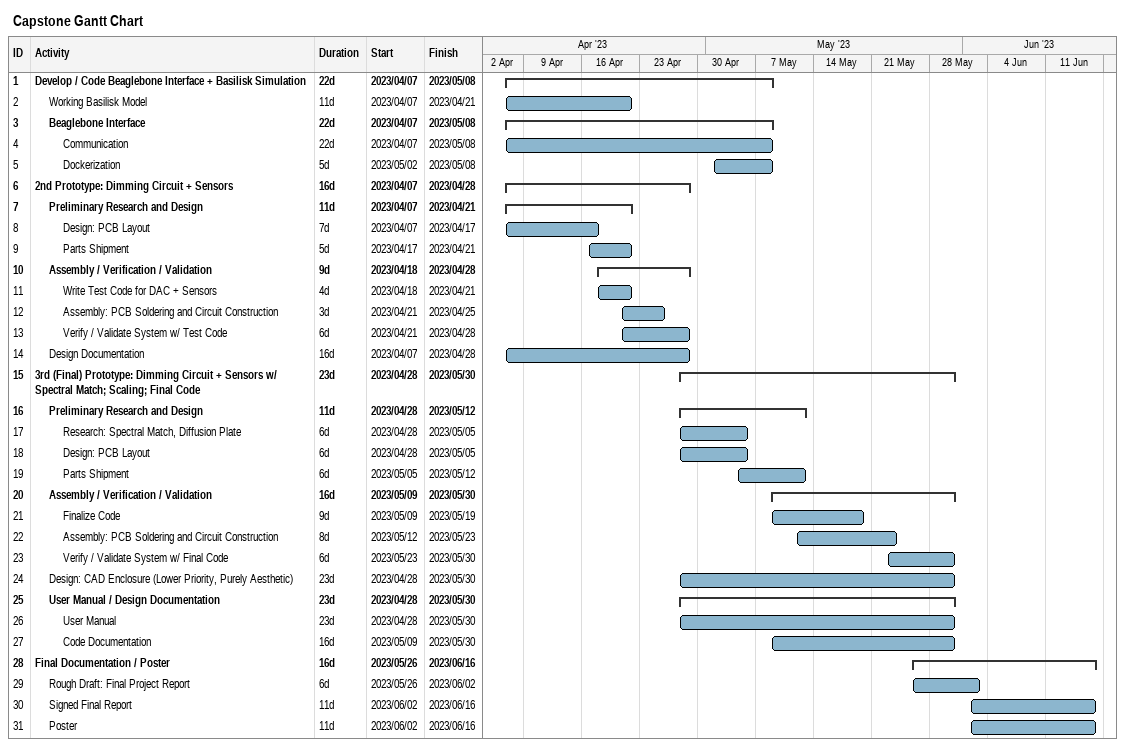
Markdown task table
Capstone Gantt Chart

| ID | Level | Task | Duration | Start | Finish |
|---|---|---|---|---|---|
| 1 | 1 | **Develop / Code Beaglebone Interface + Basilisk Simulation** | 22d | 2023-04-07 | 2023-05-08 |
| 2 | 2 | Working Basilisk Model | 11d | 2023-04-07 | 2023-04-21 |
| 3 | 2 | **Beaglebone Interface** | 22d | 2023-04-07 | 2023-05-08 |
| 4 | 3 | Communication | 22d | 2023-04-07 | 2023-05-08 |
| 5 | 3 | Dockerization | 5d | 2023-05-02 | 2023-05-08 |
| 6 | 1 | **2nd Prototype: Dimming Circuit + Sensors** | 16d | 2023-04-07 | 2023-04-28 |
| 7 | 2 | **Preliminary Research and Design** | 11d | 2023-04-07 | 2023-04-21 |
| 8 | 3 | Design: PCB Layout | 7d | 2023-04-07 | 2023-04-17 |
| 9 | 3 | Parts Shipment | 5d | 2023-04-17 | 2023-04-21 |
| 10 | 2 | **Assembly / Verification / Validation** | 9d | 2023-04-18 | 2023-04-28 |
| 11 | 3 | Write Test Code for DAC + Sensors | 4d | 2023-04-18 | 2023-04-21 |
| 12 | 3 | Assembly: PCB Soldering and Circuit Construction | 3d | 2023-04-21 | 2023-04-25 |
| 13 | 3 | Verify / Validate System w/ Test Code | 6d | 2023-04-21 | 2023-04-28 |
| 14 | 2 | Design Documentation | 16d | 2023-04-07 | 2023-04-28 |
| 15 | 1 | **3rd (Final) Prototype: Dimming Circuit + Sensors w/ Spectral Match; Scaling; Final Code** | 23d | 2023-04-28 | 2023-05-30 |
| 16 | 2 | **Preliminary Research and Design** | 11d | 2023-04-28 | 2023-05-12 |
| 17 | 3 | Research: Spectral Match, Diffusion Plate | 6d | 2023-04-28 | 2023-05-05 |
| 18 | 3 | Design: PCB Layout | 6d | 2023-04-28 | 2023-05-05 |
| 19 | 3 | Parts Shipment | 6d | 2023-05-05 | 2023-05-12 |
| 20 | 2 | **Assembly / Verification / Validation** | 16d | 2023-05-09 | 2023-05-30 |
| 21 | 3 | Finalize Code | 9d | 2023-05-09 | 2023-05-19 |
| 22 | 3 | Assembly: PCB Soldering and Circuit Construction | 8d | 2023-05-12 | 2023-05-23 |
| 23 | 3 | Verify / Validate System w/ Final Code | 6d | 2023-05-23 | 2023-05-30 |
| 24 | 2 | Design: CAD Enclosure (Lower Priority, Purely Aesthetic) | 23d | 2023-04-28 | 2023-05-30 |
| 25 | 2 | **User Manual / Design Documentation** | 23d | 2023-04-28 | 2023-05-30 |
| 26 | 3 | User Manual | 23d | 2023-04-28 | 2023-05-30 |
| 27 | 3 | Code Documentation | 16d | 2023-05-09 | 2023-05-30 |
| 28 | 1 | **Final Documentation / Poster** | 16d | 2023-05-26 | 2023-06-16 |
| 29 | 2 | Rough Draft: Final Project Report | 6d | 2023-05-26 | 2023-06-02 |
| 30 | 2 | Signed Final Report | 11d | 2023-06-02 | 2023-06-16 |
| 31 | 2 | Poster | 11d | 2023-06-02 | 2023-06-16 |
